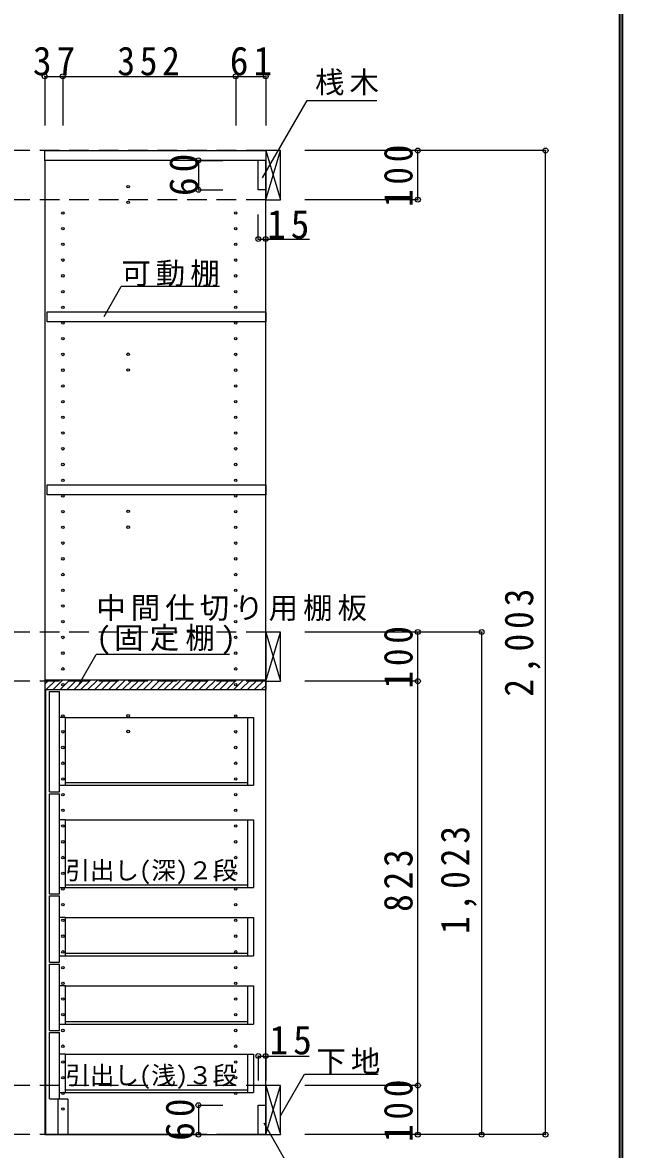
# Model space of a CAD drawing. Units: millimetres at full size, sheet at 1:20; some dimension numbers follow another scale. Extents: x -8005 to 8005, y -2932 to 2722.
# Drawn here: x 6783 to 8005, y -1741 to 552 of the extents above; entities that cross this region are included whole.
import ezdxf
from ezdxf.enums import TextEntityAlignment as Align

# ---------------------------------------------------------------- set-up
doc = ezdxf.new("R2010")
doc.units = ezdxf.units.MM
doc.header["$LTSCALE"] = 20
doc.header["$PDMODE"] = 32
doc.header["$PDSIZE"] = 10
for name, pattern in [('CHAIN1', [8, 5, -1, 1, -1]), ('DASHED1', [1.8, 1.2, -0.6]), ('DASHED2', [3, 2, -1])]:
    doc.linetypes.add(name, pattern=pattern)
for name, color, linetype in [('0-2_本体', 2, 'Continuous'), ('0-3_固定棚', 2, 'Continuous'), ('0-4_可動棚', 3, 'Continuous'), ('0-5', 4, 'Continuous'), ('0-7_桟木・巾木', 2, 'Continuous'), ('0-8_引き出し', 2, 'Continuous'), ('0-A_文字', 7, 'Continuous'), ('0-B_寸法', 4, 'Continuous'), ('0-C_ハッチ', 4, 'Continuous'), ('F-1_枠', 6, 'Continuous')]:
    doc.layers.add(name, color=color, linetype=linetype)
doc.styles.add('ＭＳ ゴシック', font='')
doc.styles.get('ＭＳ ゴシック').set_extended_font_data('MS Gothic')

# ---------------------------------------------------------------- blocks, each defined once
blk = doc.blocks.new('無垢引出（深）2段')
at = {"layer": '0-A_文字', "color": 2}
for p, q in [((-188.69, 227.37), (-168.69, 227.37)), ((-188.69, 23.37), (-188.69, 227.37)), ((-168.69, 23.37), (-168.69, 227.37)), ((-156.69, 174.37), (-168.69, 174.37)), ((-156.69, 36.37), (-156.69, 174.37)), ((214.15, 174.37), (226.31, 174.37)), ((214.31, 174.37), (214.31, 36.37)), ((226.31, 174.37), (226.31, 36.37)), ((-188.69, 23.37), (-168.69, 23.37)), ((-168.69, 36.37), (-156.69, 36.37)), ((-156.69, 41.87), (214.31, 41.87)), ((214.31, 36.37), (226.31, 36.37)), ((-188.69, 19.37), (-168.69, 19.37)), ((-188.69, -184.63), (-188.69, 19.37)), ((-168.69, -184.63), (-168.69, 19.37)), ((-156.69, -33.63), (-168.69, -33.63)), ((-156.69, -171.63), (-156.69, -33.63)), ((214.15, -33.63), (226.31, -33.63)), ((214.31, -33.63), (214.31, -171.63)), ((226.31, -33.63), (226.31, -171.63)), ((-168.69, -171.63), (-156.69, -171.63)), ((-156.69, -166.13), (214.31, -166.13)), ((214.31, -171.63), (226.31, -171.63)), ((-188.69, -184.63), (-168.69, -184.63))]:
    blk.add_line(p, q, dxfattribs=at)
at = {"layer": '0-A_文字'}
for p, q in [((-156.69, 174.37), (214.15, 174.37)), ((-156.69, 36.37), (214.31, 36.37)), ((-156.69, -33.63), (214.15, -33.63)), ((-156.69, -171.63), (214.31, -171.63))]:
    blk.add_line(p, q, dxfattribs=at)
at = {"layer": '0-A_文字', "linetype": 'DASHED1'}
for p, q in [((214.15, 174.37), (226.31, 174.37)), ((214.15, -33.63), (226.31, -33.63))]:
    blk.add_line(p, q, dxfattribs=at)
at = {"layer": '0-A_文字', "style": 'ＭＳ ゴシック'}
blk.add_text('引出し(深)２段', height=36.66, dxfattribs=at).set_placement((-156.69, -166.13), align=Align.BOTTOM_LEFT)
blk = doc.blocks.new('無垢引出（浅）3段')
at = {"layer": '0-8_引き出し'}
for p, q in [((-185.06, 225.45), (-165.06, 225.45)), ((-185.06, 90.45), (-185.06, 225.45)), ((-165.06, 90.45), (-165.06, 225.45)), ((-153.06, 181.45), (-165.06, 181.45)), ((-153.06, 103.45), (-153.06, 181.45)), ((217.78, 181.45), (229.94, 181.45)), ((217.94, 181.45), (217.94, 103.45)), ((229.94, 181.45), (229.94, 103.45)), ((-165.06, 103.45), (-153.06, 103.45)), ((-153.06, 108.95), (217.94, 108.95)), ((217.94, 103.45), (229.94, 103.45)), ((-185.06, 90.45), (-165.06, 90.45)), ((-185.06, 86.45), (-165.06, 86.45)), ((-185.06, -48.55), (-185.06, 86.45)), ((-165.06, -48.55), (-165.06, 86.45)), ((-153.06, 42.45), (-165.06, 42.45)), ((-153.06, -35.55), (-153.06, 42.45)), ((217.78, 42.45), (229.94, 42.45)), ((217.94, 42.45), (217.94, -35.55)), ((229.94, 42.45), (229.94, -35.55)), ((-165.06, -35.55), (-153.06, -35.55)), ((-153.06, -30.05), (217.94, -30.05)), ((217.94, -35.55), (229.94, -35.55)), ((-185.06, -48.55), (-165.06, -48.55)), ((-185.06, -52.55), (-165.06, -52.55)), ((-185.06, -187.55), (-185.06, -52.55)), ((-165.06, -187.55), (-165.06, -52.55)), ((-153.06, -96.55), (-165.06, -96.55)), ((-153.06, -174.55), (-153.06, -96.55)), ((217.78, -96.55), (229.94, -96.55)), ((217.94, -96.55), (217.94, -174.55)), ((229.94, -96.55), (229.94, -174.55)), ((-165.06, -174.55), (-153.06, -174.55)), ((-153.06, -169.05), (217.94, -169.05)), ((217.94, -174.55), (229.94, -174.55)), ((-185.06, -187.55), (-165.06, -187.55))]:
    blk.add_line(p, q, dxfattribs=at)
at = {"layer": '0-8_引き出し', "color": 7}
for p, q in [((-153.06, 181.45), (217.78, 181.45)), ((-153.06, 103.45), (217.94, 103.45)), ((-153.06, 42.45), (217.78, 42.45)), ((-153.06, -35.55), (217.94, -35.55)), ((-153.06, -96.55), (217.78, -96.55)), ((-153.06, -174.55), (217.94, -174.55))]:
    blk.add_line(p, q, dxfattribs=at)
at = {"layer": '0-8_引き出し', "color": 7, "linetype": 'DASHED1'}
for p, q in [((217.78, 181.45), (229.94, 181.45)), ((217.78, 42.45), (229.94, 42.45)), ((217.78, -96.55), (229.94, -96.55))]:
    blk.add_line(p, q, dxfattribs=at)
at = {"layer": '0-A_文字', "style": 'ＭＳ ゴシック'}
blk.add_text('引出し(浅)３段', height=36.66, dxfattribs=at).set_placement((-153.06, -169.05), align=Align.BOTTOM_LEFT)

msp = doc.modelspace()

# ---------------------------------------------------------------- linework, layer by layer
at = {"layer": '0-2_本体'}
for p, q in [((6828.33, 271.73), (6828.33, 291.73)), ((6828.33, 291.73), (7278.33, 291.73)), ((7278.33, 291.73), (7278.33, 271.73)), ((7278.33, 271.73), (6828.33, 271.73)), ((6830.33, -1711.27), (6830.33, -805.27))]:
    msp.add_line(p, q, dxfattribs=at)
at = {"layer": '0-3_固定棚'}
for p, q in [((6828.33, -785.27), (6828.33, -805.27)), ((6828.33, -785.27), (7278.33, -785.27)), ((7278.33, -785.27), (7278.33, -805.27)), ((6828.33, -805.27), (7278.33, -805.27))]:
    msp.add_line(p, q, dxfattribs=at)
at = {"layer": '0-4_可動棚', "color": 2}
for points in [[(6833.33, -36.77), (7278.33, -36.77), (7278.33, -56.77), (6833.33, -56.77)], [(6833.33, -388.77), (7278.33, -388.77), (7278.33, -408.77), (6833.33, -408.77)]]:
    msp.add_lwpolyline(points, close=True, dxfattribs=at)
at = {"layer": '0-5', "color": 3}
for p, q in [((7278.33, 271.73), (6828.33, 271.73)), ((6828.33, 271.73), (6828.33, -1711.27)), ((7278.33, -1711.27), (7278.33, 271.73)), ((6828.33, -1711.27), (7278.33, -1711.27))]:
    msp.add_line(p, q, dxfattribs=at)
at = {"layer": '0-5'}
for centre in [(6998.33, 218.23), (6998.33, 186.23), (6865.33, 164.73), (7217.33, 164.73), (6865.33, 132.73), (7217.33, 132.73), (6865.33, 100.73), (7217.33, 100.73), (6865.33, 68.73), (7217.33, 68.73), (6865.33, 36.73), (7217.33, 36.73), (6865.33, 4.73), (7217.33, 4.73), (6865.33, -27.27), (7217.33, -27.27), (6865.33, -59.27), (7217.33, -59.27), (6865.33, -91.27), (7217.33, -91.27), (6865.33, -123.27), (6998.33, -122.77), (7217.33, -123.27), (6865.33, -155.27), (6998.33, -154.77), (7217.33, -155.27), (6865.33, -187.27), (7217.33, -187.27), (6865.33, -219.27), (7217.33, -219.27), (6865.33, -251.27), (7217.33, -251.27), (6865.33, -283.27), (7217.33, -283.27), (6865.33, -315.27), (7217.33, -315.27), (6865.33, -347.27), (7217.33, -347.27), (6865.33, -379.27), (7217.33, -379.27), (6865.33, -411.27), (7217.33, -411.27), (6865.33, -443.27), (6998.33, -442.77), (7217.33, -443.27), (6865.33, -475.27), (6998.33, -474.77), (7217.33, -475.27), (6865.33, -507.27), (7217.33, -507.27), (6865.33, -539.27), (7217.33, -539.27), (6865.33, -571.27), (7217.33, -571.27), (6865.33, -603.27), (7217.33, -603.27), (6865.33, -635.27), (7217.33, -635.27), (6865.33, -667.27), (7217.33, -667.27), (6865.33, -699.27), (7217.33, -699.27), (6865.33, -731.27), (7217.33, -731.27), (6865.33, -763.27), (7217.33, -763.27), (6865.33, -795.27), (7217.33, -795.27), (6865.33, -859.27), (6998.33, -858.77), (7217.33, -859.27), (6865.33, -891.27), (6998.33, -890.77), (7217.33, -891.27), (6865.33, -923.27), (7217.33, -923.27), (6865.33, -955.27), (7217.33, -955.27), (6865.33, -987.27), (7217.33, -987.27), (6865.33, -1019.27), (7217.33, -1019.27), (6865.33, -1051.27), (7217.33, -1051.27), (6865.33, -1083.27), (7217.33, -1083.27), (6865.33, -1115.27), (7217.33, -1115.27), (6865.33, -1147.27), (7217.33, -1147.27), (6865.33, -1179.27), (7217.33, -1179.27), (6865.33, -1211.27), (7217.33, -1211.27), (6865.33, -1243.27), (7217.33, -1243.27), (6865.33, -1275.27), (7217.33, -1275.27), (6865.33, -1307.27), (7217.33, -1307.27), (6865.33, -1339.27), (7217.33, -1339.27), (6865.33, -1371.27), (7217.33, -1371.27), (6865.33, -1403.27), (7217.33, -1403.27), (6865.33, -1435.27), (7217.33, -1435.27), (6865.33, -1467.27), (7217.33, -1467.27), (6865.33, -1499.27), (7217.33, -1499.27), (6865.33, -1531.27), (7217.33, -1531.27), (6865.33, -1563.27), (7217.33, -1563.27), (6865.33, -1595.27), (7217.33, -1595.27), (6865.33, -1627.27), (7217.33, -1627.27), (6865.33, -1659.27)]:
    msp.add_circle(centre, 2.5, dxfattribs=at)
at = {"layer": '0-7_桟木・巾木'}
for p, q in [((7263.33, 211.73), (7263.33, 271.73)), ((7278.33, 271.73), (7263.33, 271.73)), ((7278.33, 271.73), (7278.33, 230.73)), ((7266.84, 211.73), (7263.33, 211.73)), ((7278.33, 211.73), (7266.84, 211.73)), ((7263.33, -1711.27), (7263.33, -1651.27)), ((7278.33, -1711.27), (7263.33, -1711.27))]:
    msp.add_line(p, q, dxfattribs=at)
msp.add_lwpolyline([(7263.33, -1651.27), (7278.33, -1651.27), (7278.33, -1711.27)], dxfattribs=at)
at = {"layer": '0-8_引き出し', "color": 7}
for p, q in [((7278.33, 291.73), (7308.33, 191.73)), ((7278.33, 191.73), (7308.33, 291.73)), ((7278.33, -688.27), (7308.33, -788.27)), ((7278.33, -788.27), (7308.33, -688.27)), ((7278.33, -1611.27), (7308.33, -1711.27)), ((7278.33, -1711.27), (7308.33, -1611.27)), ((6855.33, -1639.27), (6855.33, -1711.27)), ((6875.33, -1639.27), (6855.33, -1639.27)), ((6875.33, -1639.27), (6875.33, -1711.27))]:
    msp.add_line(p, q, dxfattribs=at)
at = {"layer": '0-8_引き出し', "color": 3}
for points in [[(7308.33, 191.73), (7308.33, 291.73), (7278.33, 291.73), (7278.33, 191.73)], [(7308.33, -788.27), (7308.33, -688.27), (7278.33, -688.27), (7278.33, -788.27)], [(7308.33, -1711.27), (7308.33, -1611.27), (7278.33, -1611.27), (7278.33, -1711.27)]]:
    msp.add_lwpolyline(points, close=True, dxfattribs=at)
at = {"layer": '0-A_文字'}
for p, q in [((6949.2, -45.83), (6984.22, 14.82)), ((7184.22, 14.82), (6984.22, 14.82)), ((6898.42, -794.33), (6933.43, -733.68)), ((7204.82, -733.68), (6933.43, -733.68)), ((7274.52, -1687.54), (7381.6, -1873.01))]:
    msp.add_line(p, q, dxfattribs=at)
at = {"layer": '0-A_文字', "linetype": 'CHAIN1'}
msp.add_line((7278.33, -1711.27), (921.67, -1711.27), dxfattribs=at)
at = {"layer": '0-A_文字'}
for points in [[(7271.66, 236.27), (7362.54, 393.67), (7504.77, 393.67)], [(7308.33, -1672.95), (7357.1, -1588.48), (7507.63, -1588.48)]]:
    msp.add_lwpolyline(points, dxfattribs=at)
at = {"layer": '0-B_寸法'}
for p, q in [((6828.33, 442.73), (7278.33, 442.73)), ((6828.33, 442.73), (6828.33, 342.73)), ((6865.33, 442.73), (6865.33, 342.73)), ((7217.33, 442.73), (7217.33, 342.73)), ((7278.33, 442.73), (7278.33, 342.73)), ((7588.33, 291.73), (7358.33, 291.73)), ((7848.33, 291.73), (7358.33, 291.73)), ((7588.33, 191.73), (7588.33, 291.73)), ((7848.33, -1711.27), (7848.33, 291.73)), ((7141.33, 271.73), (7191.33, 271.73)), ((7141.33, 271.73), (7141.33, 211.73)), ((7141.33, 211.73), (7191.33, 211.73)), ((7588.33, 191.73), (7358.33, 191.73)), ((7263.33, 111.73), (7263.33, 161.73)), ((7278.33, 111.73), (7278.33, 161.73)), ((7263.33, 111.73), (7367.72, 111.73)), ((7588.33, -688.27), (7358.33, -688.27)), ((7718.33, -688.27), (7588.33, -688.27)), ((7588.33, -788.27), (7588.33, -688.27)), ((7718.33, -1711.27), (7718.33, -688.27)), ((7588.33, -788.27), (7358.33, -788.27)), ((7588.33, -1611.27), (7588.33, -788.27)), ((7263.33, -1551.27), (7366.79, -1551.27)), ((7263.33, -1551.27), (7263.33, -1601.27)), ((7278.33, -1551.27), (7278.33, -1601.27)), ((7588.33, -1611.27), (7358.33, -1611.27)), ((7588.33, -1711.27), (7588.33, -1611.27)), ((7141.33, -1651.27), (7191.33, -1651.27)), ((7141.33, -1651.27), (7141.33, -1711.27)), ((7141.33, -1711.27), (7191.33, -1711.27)), ((7588.33, -1711.27), (7358.33, -1711.27)), ((7848.33, -1711.27), (7358.33, -1711.27)), ((7718.33, -1711.27), (7588.33, -1711.27))]:
    msp.add_line(p, q, dxfattribs=at)
at = {"layer": '0-B_寸法', "linetype": 'DASHED2'}
for p, q in [((7278.33, 291.73), (921.67, 291.73)), ((7278.33, 191.73), (921.67, 191.73)), ((7278.33, -688.27), (921.67, -688.27)), ((7278.33, -788.27), (921.67, -788.27)), ((7278.33, -1611.27), (921.67, -1611.27)), ((7278.33, -1711.27), (921.67, -1711.27))]:
    msp.add_line(p, q, dxfattribs=at)
at = {"layer": '0-B_寸法', "color": 7}
for p in [(6828.33, 442.73), (6865.33, 442.73), (7217.33, 442.73), (7278.33, 442.73), (7141.33, 271.73), (7588.33, 291.73), (7848.33, 291.73), (7141.33, 211.73), (7588.33, 191.73), (7263.33, 111.73), (7278.33, 111.73), (7588.33, -688.27), (7718.33, -688.27), (7588.33, -788.27), (7263.33, -1551.27), (7278.33, -1551.27), (7588.33, -1611.27), (7141.33, -1651.27), (7141.33, -1711.27), (7588.33, -1711.27), (7718.33, -1711.27), (7848.33, -1711.27)]:
    msp.add_point(p, dxfattribs=at)
at = {"layer": '0-C_ハッチ'}
for p, q in [((6828.33, -794.22), (6837.28, -785.27)), ((6831.42, -805.27), (6851.42, -785.27)), ((6845.56, -805.27), (6865.56, -785.27)), ((6859.71, -805.27), (6879.71, -785.27)), ((6873.85, -805.27), (6893.85, -785.27)), ((6887.99, -805.27), (6907.99, -785.27)), ((6902.13, -805.27), (6922.13, -785.27)), ((6916.28, -805.27), (6936.28, -785.27)), ((6930.42, -805.27), (6950.42, -785.27)), ((6944.56, -805.27), (6964.56, -785.27)), ((6958.7, -805.27), (6978.7, -785.27)), ((6972.84, -805.27), (6992.84, -785.27)), ((6986.99, -805.27), (7006.99, -785.27)), ((7001.13, -805.27), (7021.13, -785.27)), ((7015.27, -805.27), (7035.27, -785.27)), ((7029.41, -805.27), (7049.41, -785.27)), ((7043.55, -805.27), (7063.55, -785.27)), ((7057.7, -805.27), (7077.7, -785.27)), ((7071.84, -805.27), (7091.84, -785.27)), ((7085.98, -805.27), (7105.98, -785.27)), ((7100.12, -805.27), (7120.12, -785.27)), ((7114.27, -805.27), (7134.27, -785.27)), ((7128.41, -805.27), (7148.41, -785.27)), ((7142.55, -805.27), (7162.55, -785.27)), ((7156.69, -805.27), (7176.69, -785.27)), ((7170.83, -805.27), (7190.83, -785.27)), ((7184.98, -805.27), (7204.98, -785.27)), ((7199.12, -805.27), (7219.12, -785.27)), ((7213.26, -805.27), (7233.26, -785.27)), ((7227.4, -805.27), (7247.4, -785.27)), ((7241.54, -805.27), (7261.54, -785.27)), ((7255.69, -805.27), (7275.69, -785.27)), ((7269.83, -805.27), (7278.33, -796.76))]:
    msp.add_line(p, q, dxfattribs=at)
at = {"layer": 'F-1_枠'}
for p, q in [((7998.33, 2722.29), (7998.33, -2864.37)), ((8001.67, 2722.29), (8001.67, -2864.37)), ((8005, 2722.29), (8005, -2864.37))]:
    msp.add_line(p, q, dxfattribs=at)

# ---------------------------------------------------------------- block references
at = {"layer": '0-A_文字'}
for name, p in [('無垢引出（深）2段', (7027.03, -1036.64)), ('無垢引出（浅）3段', (7023.39, -1450.71))]:
    msp.add_blockref(name, p, dxfattribs=at)

# ---------------------------------------------------------------- texts
at = {"layer": '0-A_文字', "char_height": 43.99, "attachment_point": 7, "style": 'ＭＳ ゴシック'}
for s, insert in [('\\T1.17;桟木', (7378.74, 403.88)), ('\\T1.17;可動棚', (6984.22, 14.82)), ('\\T1.17;中間仕切り用棚板', (6933.43, -666.12)), ('\\T1.21;(固定棚)', (6933.43, -733.68)), ('\\T1.17;下地', (7381.6, -1588.48))]:
    msp.add_mtext(s, dxfattribs=dict(at, insert=insert))
at = {"layer": '0-B_寸法', "color": 7, "char_height": 58.65, "attachment_point": 7, "style": 'ＭＳ ゴシック'}
for s, insert in [('\\T1.27;\\W0.95;37', (6804.33, 443.94)), ('\\T1.27;\\W0.9;352', (6976.33, 443.94)), ('\\T1.27;\\W0.95;61', (7205.33, 443.94)), ('\\T1.27;\\W0.95;15', (7281.23, 111.73)), ('\\T1.27;\\W0.95;15', (7286.25, -1548.8))]:
    msp.add_mtext(s, dxfattribs=dict(at, insert=insert))
at = {"layer": '0-B_寸法', "color": 7, "char_height": 58.65, "attachment_point": 7, "rotation": 90, "style": 'ＭＳ ゴシック'}
for s, insert in [('\\T1.27;\\W0.9;100', (7578.33, 176.73)), ('\\T1.27;\\W0.95;60', (7141.33, 199.23)), ('\\T1.28;\\W0.9;2,003', (7838.33, -819.77)), ('\\T1.27;\\W0.9;100', (7578.33, -803.27)), ('\\T1.28;\\W0.9;1,023', (7708.33, -1302.77)), ('\\T1.27;\\W0.9;823', (7578.33, -1257.77)), ('\\T1.27;\\W0.9;100', (7578.33, -1726.27)), ('\\T1.27;\\W0.95;60', (7133.72, -1723.77))]:
    msp.add_mtext(s, dxfattribs=dict(at, insert=insert))

doc.saveas('drawing.dxf')
